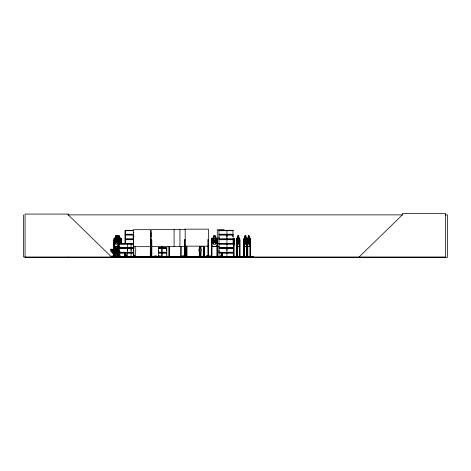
<?xml version="1.0" encoding="UTF-8"?>
<svg xmlns="http://www.w3.org/2000/svg" width="471" height="471" viewBox="0 0 471 471"><rect width="100%" height="100%" fill="white"/><g stroke="black" fill="none" stroke-linecap="round" stroke-linejoin="round"><path stroke-width="0.71" d="M133.122 238.921L125.168 238.921L125.18 235.017L133.122 235.017M127.476 250.331L127.476 248.382L118.186 248.382M131.073 250.331L131.073 248.382L131.073 252.285M158.568 252.285L158.568 248.382L166.516 248.382L166.51 252.285L158.568 252.285L158.574 250.331M166.51 250.331L166.51 248.382M218.986 252.285L218.986 248.382L226.94 248.382L226.928 252.285L218.986 252.285L218.997 250.331M218.986 238.921L218.986 235.017L226.94 235.017L226.928 238.921L218.986 238.921L218.997 236.966M226.928 250.331L226.928 248.382M226.928 236.966L226.928 235.017M232.986 235.017L232.986 236.966L232.992 235.017L227.028 235.017M165.133 256.995L165.138 256.654M125.209 256.954L125.374 252.927L125.492 254.269M221.641 256.954L221.806 252.927M200.887 256.365L201.182 250.902A1.419 1.419 0 0 0 200.887 248.676L200.887 247.145A0.707 0.707 0 0 0 199.992 246.463M110.991 251.078L115.784 255.989L110.991 251.078L111.05 250.548L111.986 250.601M111.056 251.096L111.05 250.548M116.472 250.649L115.236 249.212L116.419 250.548L115.454 250.548L115.395 251.078L119.681 255.494L115.489 251.043M115.454 251.096L115.454 250.548M125.233 254.269L125.339 252.927M214.181 256.995L214.246 256.654M214.24 256.683L220.981 256.724L218.997 256.73M118.127 244.337L119.269 244.337L120.187 242.665L120.187 238.768L119.369 237.99M119.304 238.844L118.127 238.768M120.552 238.079L114.494 237.996L114.023 238.744L114.064 257.007L114.153 256.389M120.523 237.996L121.2 238.815L120.488 237.996M134.612 255.676L134.37 255.588M200.216 255.547L200.069 255.6M124.674 256.954L125.286 252.927L126.516 256.954M221.146 257.007L221.723 252.927L220.97 256.954M239.392 246.433L239.704 244.337M246.457 246.362L246.792 244.337M246.48 246.433L246.851 244.337L246.822 238.738L246.468 237.996M249.907 246.433L250.313 238.738L249.96 237.996L247.569 237.996L247.251 238.744L247.293 256.301M124.656 256.283L125.262 252.927L124.285 256.954M234.016 256.948L234.046 256.389M239.474 256.995L239.492 240.016L239.957 240.016L239.957 257.007L239.992 256.389L239.439 256.389L239.621 256.919M244.531 256.948L244.331 246.386M244.537 256.683L244.561 257.007M250.13 256.948L250.166 256.389M124.338 256.954L125.233 252.927M220.775 256.954L221.67 252.927L222.018 252.927L222.954 256.954M220.722 256.954L221.664 252.927M118.097 256.389L118.074 257.007L118.003 240.016M117.915 246.362L118.409 244.337M117.95 246.433L118.509 244.349L118.509 238.738L117.938 237.996M181.918 256.477L187.005 256.389L187.022 257.007L186.94 246.386M186.699 256.124C177.62 256.554 184.267 255.241 186.699 256.477M116.096 256.683L116.19 256.966M216.831 246.362L217.461 244.337M217.525 244.349L216.884 246.433L212.074 246.433L211.385 244.349M197.261 256.966L197.314 256.654L197.325 257.007M197.284 256.948L201.588 256.966M201.623 256.683L201.653 257.007M233.492 246.433L234.193 244.349L234.193 238.738L233.469 237.996M113.9 256.948L113.841 240.016L114.406 240.016L114.453 257.007M151.12 256.624L151.026 256.93M239.386 237.996L239.763 238.768L239.456 246.433L237.043 246.433L236.736 238.744L237.113 237.996M236.748 257.007L236.795 238.744L237.131 238.067M243.837 257.007L243.819 238.744L244.137 237.996L246.533 237.996M244.19 246.433L243.854 244.337L244.202 237.996M247.31 238.744L247.628 237.996M214.234 256.966L220.97 256.842M113.529 253.792L111.274 250.937L115.807 255.741M119.251 255.753L114.977 250.955L114.594 251.143M115.56 251.125L115.943 250.937L119.74 255.205M119.116 250.955L120.064 252.02M112.216 249.265L113.423 250.596L114.524 251.037L116.737 253.533L116.979 254.599L115.654 254.599L114 253.533L111.792 251.037L112.104 250.596L110.921 249.259M113.399 250.601C117.385 249.848 121.812 262.041 118.356 254.652M119.811 252.038L116.649 249.212L117.791 250.649M117.803 250.601L119.669 251.019L118.751 250.548M118.409 254.658L114.335 250.649M114.541 237.996L114.023 238.744M116.508 250.596L116.196 251.037L118.404 253.533L120.058 254.599M133.682 257.001L133.929 257.007M135.112 256.901L135.501 256.819L135.507 256.083L135.342 256.671L128.13 256.724L135.66 256.995M199.527 256.819L199.174 250.902A1.419 1.419 0 0 1 199.469 248.676M200.846 256.901L201.241 256.819L201.241 256.083L201.076 256.671M125.18 243.625L133.128 243.472M218.997 243.625L232.998 243.472M218.986 257.001L218.997 253.068L226.94 253.068L226.94 256.836M359.102 257.007L402.34 214.876L402.34 213.64L445.572 213.64L445.572 257.007L23.55 257.007L23.55 214.876M210.625 256.966L211.903 256.966L211.879 256.389M198.98 257.007L199.115 256.083L199.28 256.671M199.257 257.007L201.376 257.007M67.753 214.876L402.564 214.876M445.242 214.876L447.45 214.876L447.45 257.36L25.069 257.36L25.069 214.081L68.307 214.081L68.307 214.876L111.539 257.007L124.544 256.836M184.402 229.159L208.435 229.159L208.435 256.477M224.078 229.689L217.278 229.689L217.278 238.891M125.162 230.313L133.128 230.313M218.98 230.313L232.998 230.313M133.128 230.466L125.162 230.466L125.168 234.228L133.122 234.228M218.98 230.449L232.998 230.449M133.11 230.696L125.18 230.696L125.18 234.228M218.997 230.696L226.928 230.696M227.034 230.696L232.986 230.696M227.028 234.228L232.992 234.228L232.992 230.466M125.115 234.505L133.175 234.505M218.933 234.505L233.045 234.505M125.115 234.746L133.175 234.746M218.933 234.746L233.045 234.746M115.501 235.906L117.032 235.906L117.032 237.996M117.462 235.906L119.334 235.906M238.797 235.906L237.737 235.906L237.767 238.067L237.266 238.768L237.266 242.665L237.767 244.337L238.703 244.337L239.203 242.665L239.203 238.768L238.703 238.067L238.738 235.906L237.767 235.977M245.821 235.906L246.292 242.665L245.791 244.337L244.855 244.337L244.355 242.665L244.355 238.768L244.855 238.067L244.885 235.906L245.886 235.906L245.886 237.996M248.252 235.906L249.312 235.906L249.312 237.996M117.462 237.996L117.497 235.906L119.269 235.977L119.31 246.421M244.855 235.977L245.85 235.977M134.17 236.236L133.069 236.236L133.069 237.702M237.054 237.996L239.445 237.996M121.135 238.738L121.135 243.648M234.181 238.738L234.116 257.007M239.739 238.738L239.763 257.007L239.798 256.389M246.822 238.738L246.881 257.007M227.028 238.921L232.992 238.921M125.115 239.191L133.175 239.191M218.933 239.191L233.045 239.191M125.115 239.433L133.175 239.433M218.933 239.433L233.045 239.433M184.803 239.48L185.009 256.477M125.168 243.466L125.168 239.704L133.122 239.704M227.028 239.704L232.992 239.704M117.844 240.016L118.409 240.016M120.452 240.016L121.065 240.016M133.552 240.016L133.87 257.007M150.543 240.016L150.22 257.007M151.197 239.98L151.774 239.98L151.839 256.972M185.185 239.98L184.614 239.98L184.544 256.972M211.397 240.016L212.003 240.016L211.991 257.007M234.169 240.016L233.563 240.016L233.575 257.007M236.778 240.016L237.249 240.016M243.866 240.016L244.331 240.016M247.293 240.016L247.611 257.007M133.11 243.366L125.18 243.366L125.18 239.704M218.997 243.366L226.928 243.366M227.034 243.366L232.986 243.366M226.94 243.684L218.986 243.684L232.998 243.631L227.028 243.684M119.528 243.825L127.494 243.813L127.476 247.593L118.186 247.593M128.136 243.813L133.587 243.831M232.998 243.831L218.98 243.813L218.997 247.593L226.94 247.593L226.94 243.831M119.546 244.06L127.476 244.06M128.13 244.06L133.57 244.06M218.997 244.06L226.928 244.06M227.034 244.06L232.986 244.06M236.736 244.349L237.107 246.433M243.884 244.349L244.131 246.433L246.539 246.433M247.251 244.349L247.558 246.433L249.971 246.433L250.254 244.349M185.132 246.15L208.435 246.15M114.518 246.362L119.793 246.362M184.868 246.362L186.245 246.362M199.951 246.362L203.531 246.362M212.121 246.362L216.848 246.362M237.066 246.362L239.433 246.362M244.155 246.362L246.516 246.362M247.581 246.362L249.948 246.362M114.53 246.433L114.023 244.349L114.477 246.433L119.822 246.433M184.891 246.433L186.292 246.433M199.916 246.433L203.566 246.433M133.552 246.68L150.543 246.68M151.197 246.645L185.185 246.645M217.278 246.68L219.321 246.68M128.136 247.593L133.576 247.593M158.568 247.593L166.516 247.593M227.028 247.593L232.992 247.593M118.133 247.87L127.541 247.87M128.153 247.87L133.634 247.87M158.515 247.87L166.575 247.87M218.933 247.87L233.045 247.87M118.133 248.111L127.541 248.111M128.153 248.111L133.634 248.111M158.515 248.111L166.575 248.111M218.933 248.111L233.045 248.111M128.136 248.382L133.576 248.382M227.028 248.382L232.992 248.382M112.245 249.212L110.797 249.265L112.069 250.649M115.201 249.265L116.649 249.212M110.885 249.312L112.204 249.312L113.393 250.649M115.289 249.312L116.608 249.312M111.021 250.601L114.365 250.596M115.424 250.601L118.769 250.596M114.977 250.955L118.98 255.753M119.534 252.285L127.488 252.285L127.488 248.382M128.136 252.285L133.576 252.285M227.028 252.285L232.992 252.285M119.481 252.556L127.541 252.556M128.153 252.556L133.634 252.556M158.515 252.556L166.575 252.556M218.933 252.556L233.045 252.556M119.481 252.797L127.541 252.797M128.153 252.797L133.634 252.797M158.515 252.797L166.575 252.797M218.933 252.797L233.045 252.797M119.534 253.068L127.488 253.068L127.488 256.836L126.328 256.836M128.136 253.068L133.576 253.068M227.028 253.068L232.992 253.068M199.851 255.435L200.505 255.435L200.505 256.671M115.778 255.941L119.139 255.936M184.349 255.859L185.021 255.859M208.647 255.859L207.976 255.859L207.982 256.477M120.158 255.965L111.857 255.965L111.857 257.007M206.292 256.477L206.292 256.124L210.837 256.124L210.89 256.43M206.316 256.13L210.861 256.153M113.782 256.389L114.453 256.389M118.462 256.389L117.785 256.389L117.797 257.007M133.523 256.389L135.153 256.365L135.442 250.902A1.419 1.419 0 0 0 135.153 248.676L135.153 247.145A0.707 0.707 0 0 0 134.794 246.533M150.231 256.389L150.579 256.389M151.845 256.354L151.132 256.354L151.114 256.972M180.629 256.389L181.341 256.389L181.341 257.007M199.404 256.389L200.093 256.389L200.081 257.007M204.249 256.389L203.56 256.389L203.572 257.007M211.326 256.389L212.068 256.389M217.667 256.389L216.878 256.389L216.878 257.007M236.725 256.389L237.302 256.389M243.813 256.389L244.384 256.389M247.098 256.389L246.521 256.389L246.545 257.007L246.574 240.016L247.045 240.016L247.075 257.007L247.04 256.389M247.24 256.389L247.817 256.389M249.954 256.389L250.525 256.389L250.507 257.007M133.711 256.477L219.539 256.477M114.294 256.565L117.956 256.565M199.934 256.565L203.719 256.565M212.021 256.565L216.925 256.565M237.084 256.565L239.651 256.565M244.172 256.565L246.739 256.565M247.599 256.565L250.166 256.565M150.585 256.66L150.585 257.007L150.543 229.689L133.552 229.689L133.405 256.901M160.888 256.683L166.504 256.724M197.29 256.683L201.653 256.654M202 257.007L202 256.654L206.339 256.654L206.327 257.007M211.991 256.654L210.696 256.654L210.708 257.007M222.966 256.724L226.922 256.724M253.227 256.683L253.204 257.007L253.227 256.683L233.616 256.683M119.546 256.73L124.538 256.73L111.609 256.654L111.621 257.007M161.518 256.73L166.51 256.73M222.966 256.736L226.928 256.73M128.136 256.842L133.587 256.842M160.888 256.919L166.528 256.842L166.51 253.068L158.568 253.068L158.574 256.73M202.012 256.654L206.392 256.966M222.966 256.842L232.998 256.836M253.227 256.919L233.628 256.948L233.604 244.973M234.935 256.966L234.864 256.654L234.846 257.007M217.007 256.948L217.06 256.389M120.694 256.966L120.641 256.654L120.629 257.007M211.073 256.477L206.322 256.153M249.818 256.966L249.783 256.654L249.777 257.007M247.616 256.654L247.781 256.995L247.764 246.386M244.19 256.654L244.349 256.995M242.712 256.683L242.695 257.007M237.254 256.966L237.249 246.386M237.125 256.948L237.054 240.016M233.428 238.067L234.111 238.768M115.678 250.937L120.099 255.924M118.409 254.328L119.834 255.924M111.274 250.937L115.542 255.741M114.482 254.858L115.43 255.924M119.987 253.033L118.221 251.037L116.902 251.037L119.11 253.533M216.831 238.067L217.461 238.773L217.502 257.007M249.218 238.067L249.718 238.768L249.718 242.665L249.218 244.337L248.282 244.337L247.781 242.665L247.781 238.768L248.282 238.067L248.311 235.906L249.277 235.977L249.277 238.067M117.915 238.067L118.409 238.768M249.901 237.996L250.278 238.768L250.26 257.007L250.289 256.389M246.457 238.067L246.792 238.768M239.368 238.067L239.704 238.768M211.438 244.337L212.133 246.362M222.012 252.927L222.907 256.954M125.828 254.941L125.521 252.927L126.469 256.954M222.706 256.954L221.976 252.927L222.365 255.612M125.545 252.927L126.269 256.954M247.622 246.433L247.346 238.773M221.9 252.927L222.23 256.954M125.463 252.927L125.792 256.954M133.517 252.268L133.735 256.365M250.472 257.007L250.472 240.016L250.007 240.016L250.007 257.007L249.971 256.389M248.347 235.977L248.347 238.067M247.475 256.389L247.505 257.007M246.769 245.679L246.769 256.301M246.792 256.389L246.763 257.007M244.914 235.977L244.914 238.067M244.137 240.016L244.184 257.007M244.06 240.016L244.049 257.007M241.134 256.654L241.134 257.007M239.674 256.389L239.674 257.007M237.831 235.977L237.831 238.067M236.972 240.016L236.995 257.007M234.187 257.007L234.234 256.389L233.498 256.389L233.498 257.007M233.086 238.768L233.086 242.665M226.94 230.466L226.928 234.228L218.986 234.228L218.986 230.466M226.94 243.466L226.928 239.704L218.986 239.704L218.986 243.466M218.232 256.654L218.232 257.007M217.62 257.007L217.608 240.016L216.943 240.016L216.954 257.007M217.543 257.007L217.514 238.744L216.86 237.996L212.091 237.996L211.373 238.738L211.397 257.007M217.39 240.016L217.402 257.007M217.278 246.421L217.278 256.389M215.465 237.996L215.482 235.906L213.416 235.906L213.434 237.996M212.021 256.389L212.068 257.007M211.438 238.768L211.45 257.007M210.825 256.124L210.825 256.477M208.594 256.477L208.594 239.48L208.029 239.48L208.029 256.477M208.571 255.859L208.482 256.477M208.341 255.859L208.365 256.477M208.188 239.48L208.188 256.477M208.141 255.859L208.141 256.477M204.19 246.386L204.237 257.007M204.09 256.389L204.09 257.007L204.043 246.386M203.949 256.389L203.949 257.007M203.619 246.386L203.643 257.007M200.034 246.386L200.034 257.007M199.887 246.386L199.934 257.007M199.816 256.389L199.792 257.007M199.463 246.386L199.486 257.007M186.875 256.389L186.875 257.007M186.428 256.389L186.428 257.007M186.363 246.386L186.363 257.007M186.298 256.389L186.298 257.007M185.256 256.354L185.274 256.972M185.185 256.972L185.185 229.654L151.197 229.654L151.268 256.972M185.121 256.354L185.121 256.972M184.803 246.604L184.803 255.859M184.656 255.859L184.679 256.972M184.514 255.859L184.514 256.477M184.402 246.604L184.355 256.477M182.165 256.124L182.165 256.477M181.276 246.386L181.205 257.007M180.764 256.389L180.764 257.007M180.699 246.386L180.652 257.007M180.611 256.654L180.611 257.007M179.934 229.654L179.934 246.645M178.462 256.477L178.462 257.007M177.437 256.477L177.437 257.007M174.087 229.654L174.087 246.645M169.648 246.386L169.648 257.007L169.601 246.298M168.212 246.386L168.165 257.007M162.13 257.007L162.101 256.389L161.771 257.007M162.065 246.421L162.059 257.007M161.841 246.421L161.836 257.007M160.923 256.477L160.923 256.124L158.274 256.124L158.274 256.477M160.411 256.124L160.434 256.477M159.869 256.124L159.869 256.477M159.339 256.124L159.339 256.477M158.756 256.124L158.815 256.477M156.79 256.477L156.784 256.124L154.135 256.124L154.17 256.477M156.301 256.124L156.301 256.477M156.278 256.124L156.278 256.477M155.73 256.124L155.73 256.477M155.454 256.124L155.483 256.477M155.206 256.124L155.206 256.477M154.682 256.124L154.623 256.477M151.709 256.354L151.709 256.972M134.953 256.477L134.953 257.007M134.889 256.477L134.889 257.007M134.765 256.671L134.765 255.435L134.117 255.435L134.117 256.671M133.805 256.389L133.711 257.007M131.085 243.831L131.073 247.593M131.085 253.068L131.085 256.836M125.168 235.017L125.168 238.921M121.206 238.726L121.2 243.731M120.959 240.016L120.959 243.554M120.558 240.016L120.558 243.554M119.534 248.382L119.546 250.331M119.24 235.977L119.269 238.067M119.269 238.768L119.269 242.665M118.456 238.738L118.409 257.007L118.386 256.389M118.25 244.261L118.25 257.007M118.156 256.389L118.18 257.007M117.844 246.386L117.868 257.007M117.644 255.965L117.644 257.007M117.526 235.977L117.556 238.067M117.297 255.965L117.297 257.007M116.107 246.386L116.107 250.637M116.125 256.654L116.125 257.007M116.001 246.386L116.001 250.637M115.601 235.977L115.601 238.067L114.859 238.768L114.859 242.665L115.601 244.337L116.979 244.337L117.721 242.665L117.721 238.768L116.979 238.067L116.979 235.906L115.548 235.977L115.548 238.067M115.607 246.386L115.607 251.343M115.495 246.386L115.495 251.343M114.294 256.389L114.294 257.007M114.247 246.386L114.247 257.007M114.123 238.773L114.123 244.337M113.953 256.389L113.953 257.007M68.307 257.007L68.307 257.36M133.44 248.9A1.419 1.419 0 0 1 133.735 248.676L133.735 247.145A0.707 0.707 0 0 1 134.088 246.533M151.415 236.148A2.202 2.202 0 0 1 151.415 233.027M133.858 236.789A2.202 2.202 0 0 1 133.287 236.713M133.287 232.462A2.202 2.202 0 0 1 133.858 232.386M239.197 243.56L238.874 243.625L238.32 241.605L237.796 243.566L237.443 243.56L238.108 241.146L237.537 238.72L238.703 238.768L238.703 242.665L237.767 242.665L237.767 238.768L238.308 240.675L239.156 238.756L238.526 241.164L239.197 243.56M246.28 243.56L245.956 243.625L245.409 241.605L244.543 243.637L245.197 241.146L244.62 238.72L245.791 238.768L245.791 242.665L244.855 242.665L244.855 238.768L245.391 240.675L246.245 238.756L245.609 241.164L246.28 243.56M249.707 243.56L249.389 243.625L248.835 241.605L247.97 243.637L248.623 241.146L248.046 238.72L249.218 238.768L249.218 242.665L248.282 242.665L248.282 238.768L248.823 240.675L249.671 238.756L249.035 241.164L249.707 243.56M117.514 243.56L117.044 243.625L116.231 241.605C115.619 244.932 113.882 243.913 115.913 241.146C114 238.556 115.572 237.49 116.202 240.675C116.82 237.502 118.492 238.532 116.525 241.164L117.514 243.56M212.721 238.756L214.017 241.164C211.179 244.125 213.604 244.773 214.429 241.605C215.206 244.779 217.726 244.125 214.864 241.146C217.561 238.344 215.265 237.649 214.464 240.675L213.387 238.779L212.721 238.756M216.436 242.665L215.412 244.337L213.498 244.337L212.474 242.665L212.474 238.768L213.498 238.067L213.498 235.977L215.412 235.977L215.412 238.067L216.436 238.768L216.436 242.665M116.731 236.324L115.848 236.324L115.848 237.025L116.731 237.025L116.731 236.324M118.963 236.324L117.862 236.324L117.862 237.025L118.963 237.025L118.963 236.324M215.07 236.324L213.84 236.324L213.84 237.025L215.07 237.025L215.07 236.324M238.538 236.324L237.937 236.324L237.937 237.025L238.538 237.025L238.538 236.324M245.621 236.324L245.02 236.324L245.02 237.025L245.621 237.025L245.621 236.324M249.053 236.324L248.452 236.324L248.452 237.025L249.053 237.025L249.053 236.324M116.979 238.768L115.601 238.768L115.601 242.665L116.979 242.665L116.979 238.768M215.412 238.768L213.498 238.768L213.498 242.665L215.412 242.665L215.412 238.768M133.587 243.678L119.528 243.678L133.576 243.684M112.198 249.483L111.35 249.483L112.598 249.924L112.198 249.483M116.602 249.483L115.754 249.483L116.996 249.924L116.602 249.483M113.817 251.037L112.498 251.037L114.706 253.533L116.031 253.533L113.817 251.037M127.47 256.724L126.31 256.724L127.476 256.73M232.974 256.724L227.04 256.724L232.986 256.73M159.622 256.477L159.622 256.124L159.592 256.477"/></g></svg>
